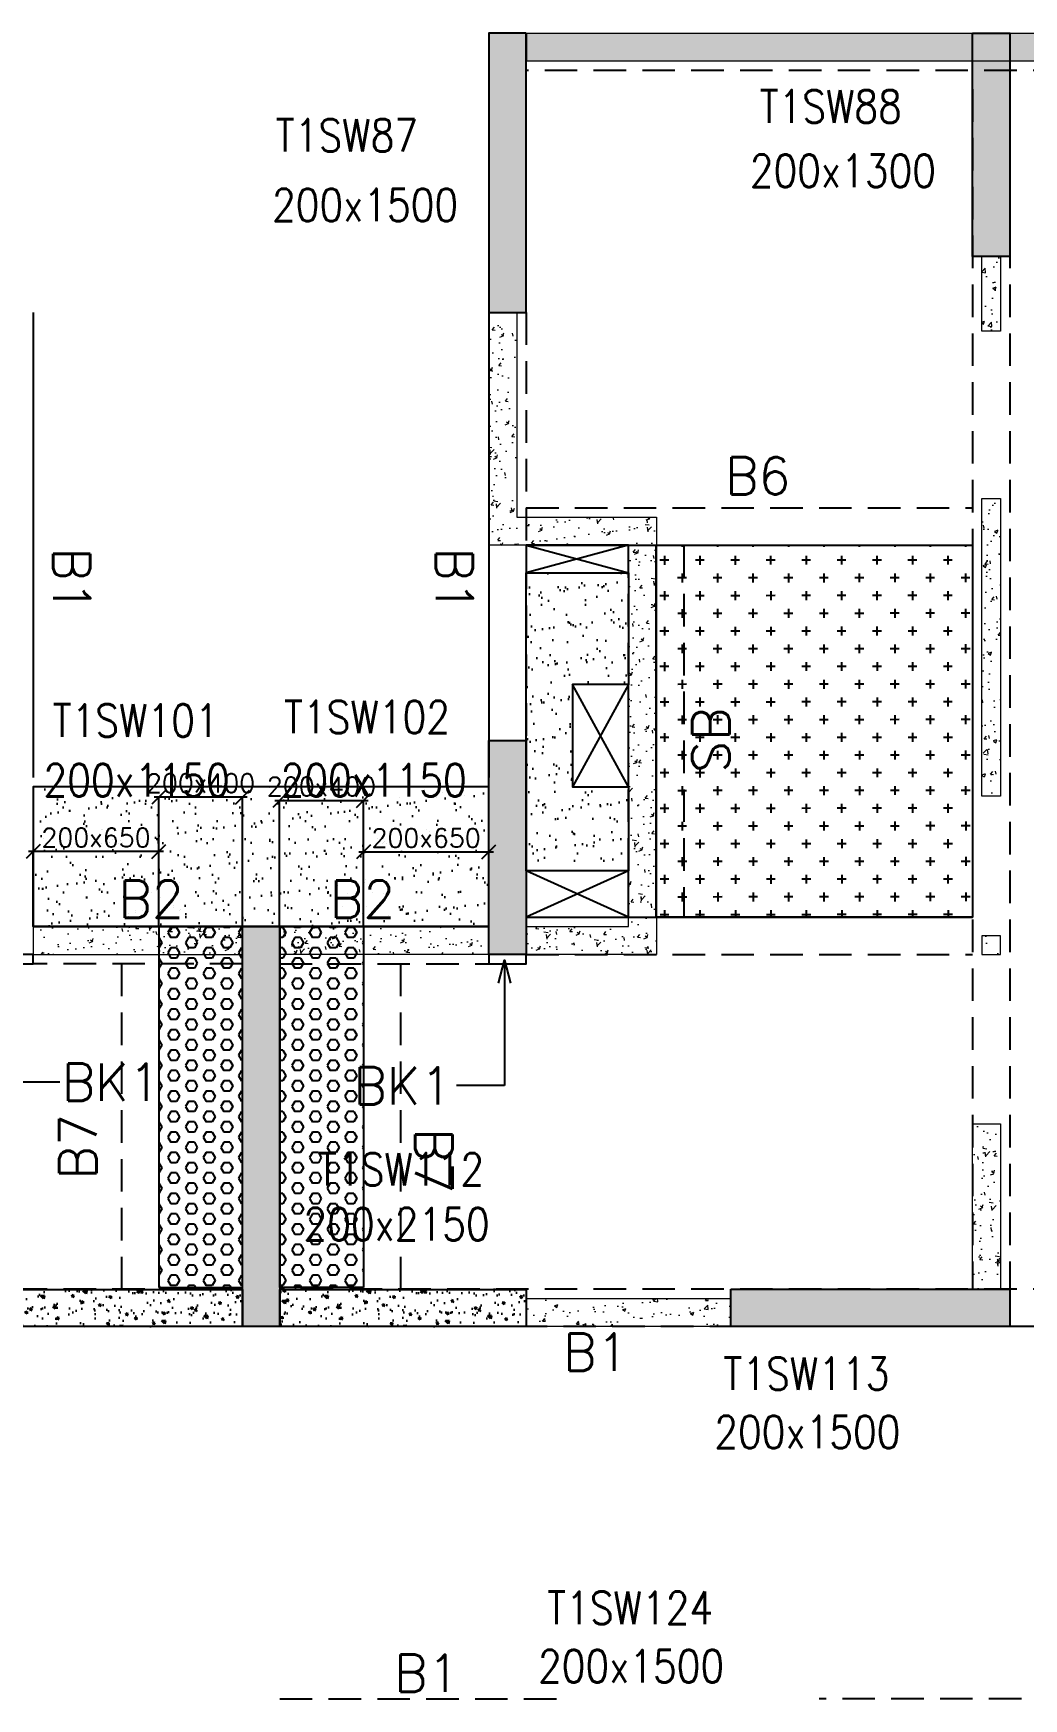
# Model space of a CAD drawing. Header units: millimetres. Extents: x 1078357 to 2594950, y -4969473 to -4636555.
# Drawn here: x 1418851 to 1424176, y -4665760 to -4656810 of the extents above; entities that cross this region are included whole.
import ezdxf

# ---------------------------------------------------------------- set-up
doc = ezdxf.new("R2010")
doc.units = ezdxf.units.MM
doc.header["$PDMODE"] = 35
for name, pattern in [('CONTINOUS', [0]), ('HIDDEN', [0.375, 0.25, -0.125]), ('New Retail block$0$CONTINOUS', [0])]:
    doc.linetypes.add(name, pattern=pattern)
doc.layers.get('0').update_dxf_attribs({"lineweight": 0})
doc.layers.get('Defpoints').update_dxf_attribs({"lineweight": 0})
for name, color, linetype, lineweight in [('A-_ANOTDIMA_D-', 6, 'Continuous', 13), ('COL. NO.', 30, 'Continuous', 25), ('COL. SIZE', 7, 'Continuous', 25), ('DIM', 9, 'Continuous', 25), ('HATCH', 8, 'Continuous', 30), ('RCC UPSTAND', 43, 'Continuous', 30), ('S-NON STR RCC WALL', 8, 'Continuous', 0)]:
    doc.layers.add(name, color=color, linetype=linetype, lineweight=lineweight)
for name, color, linetype in [('B-200x325', 201, 'HIDDEN'), ('B-200x375', 41, 'HIDDEN'), ('B-200x650', 241, 'HIDDEN'), ('B-300xSLAB THK.', 151, 'Continuous'), ('BK1-200x650', 241, 'HIDDEN'), ('DC BEAM NO.', 7, 'Continuous'), ('DROP SLAB', 8, 'Continuous'), ('NON STR. RCC WALL', 6, 'Continuous'), ('S-COLUMN_SHEAR WALL', 1, 'Continuous'), ('S-PROJECTION', 54, 'New Retail block$0$CONTINOUS'), ('SLAB FOLD', 8, 'Continuous')]:
    doc.layers.add(name, color=color, linetype=linetype)
doc.styles.add('Roman', font='romans')
doc.styles.add('ROMANS', font='romans.shx', dxfattribs={"width": 0.85})
doc.dimstyles.new('HARESH', dxfattribs={"dimtxt": 150, "dimasz": 75, "dimexe": 0, "dimexo": 0, "dimgap": 25, "dimtad": 1, "dimdec": 0, "dimdsep": 46, "dimtxsty": 'Roman', "dimblk": 'OBLIQUE', "dimcen": 225, "dimdle": 25, "dimclrd": 2, "dimclre": 2, "dimclrt": 7, "dimadec": 8, "dimazin": 1, "dimtfac": 1, "dimtdec": 0, "dimtmove": 0, "dimatfit": 0, "dimfxl": 1, "dimlwd": -1, "dimlwe": -1, "dimarcsym": 0})
pattern_1 = [(50, (-4983719.23, 23434810.46), (182.184669, -15.9390855), [19.05, -209.55]), (355, (-4983719.23, 23434810.46), (-35.2434214, 191.0568452), [15.24, -167.6405842]), (100.4514447, (-4983704.05, 23434809.13), (146.9412471, 175.1177519), [16.1900088, -178.0902446]), (46.1842, (-4983719.23, 23434861.26), (271.0790409, -42.042328), [28.575, -314.325]), (96.6355576, (-4983696.64, 23434857.75), (237.404134, 247.4261246), [24.2850231, -267.1356082]), (351.1841512, (-4983719.23, 23434861.26), (237.404134, 247.4261246), [22.859967, -251.459732]), (21, (-4983693.83, 23434848.56), (151.6143913, -102.2651982), [19.05, -209.55]), (326, (-4983693.83, 23434848.56), (61.8020283, 184.1879661), [15.24, -167.64]), (71.451445, (-4983681.2, 23434840.03), (213.4164193, 81.9227689), [16.1900088, -178.0899376]), (37.5, (-4983719.23, 23434810.456), (3.08860325, 84.55503887), [0, -165.608, 0, -170.18, 0, -168.275]), (7.5, (-4983719.23, 23434810.46), (66.8196625, 100.18057482), [0, -97.028, 0, -161.798, 0, -64.135]), (327.5, (-4983775.87, 23434810.456), (135.59059517, -5.728744), [0, -63.5, 0, -198.12, 0, -262.89]), (317.5, (-4983801.27, 23434810.46), (148.1291814, 25.42649103), [0, -82.55, 0, -131.572, 0, -186.69])]
pattern_2 = [(180, (1358376.37, -4474804.687), (-7e-15, -54.992613), [31.75, -63.5]), (300, (1358376.37, -4474804.687), (47.625, 27.496307), [31.75, -63.5]), (240, (1358344.62, -4474804.687), (47.625, -27.496307), [31.75, -63.5])]

# ---------------------------------------------------------------- blocks, each defined once
blk = doc.blocks.new('_Oblique')
at = {"color": 0, "linetype": 'ByBlock', "lineweight": -2}
blk.add_line((-0.5, -0.5), (0.5, 0.5), dxfattribs=at)
blk = doc.blocks.new('*D1320')
at = {"layer": 'Defpoints', "color": 0, "ltscale": 700, "transparency": 16777216}
for p in [(1419525.9, -4660914.1), (1419525.9, -4661609.2, 0), (1419976, -4661609.2, 0)]:
    blk.add_point(p, dxfattribs=at)
at = {"layer": 'DIM', "color": 2, "ltscale": 700, "transparency": 16777216}
for p, q in [((1420001, -4660914.1), (1419500.9, -4660914.1)), ((1419525.9, -4661609.2), (1419525.9, -4660914.1)), ((1419976, -4661609.2), (1419976, -4660914.1))]:
    blk.add_line(p, q, dxfattribs=at)
at = {"layer": 'DIM', "color": 2, "ltscale": 700, "transparency": 16777216, "xscale": 75, "yscale": 75, "zscale": 75, "rotation": 180}
blk.add_blockref('_Oblique', (1419525.9, -4660914.1), dxfattribs=at)
at = {"layer": 'DIM', "color": 2, "ltscale": 700, "transparency": 16777216, "xscale": 75, "yscale": 75, "zscale": 75}
blk.add_blockref('_Oblique', (1419976, -4660914.1), dxfattribs=at)
at = {"layer": 'DIM', "color": 7, "ltscale": 700, "transparency": 16777216, "insert": (1419750.9, -4660839.1), "char_height": 150, "attachment_point": 5, "style": 'Roman'}
blk.add_mtext('{\\H0.666667x;200x400}', dxfattribs=at)
blk = doc.blocks.new('*D1321')
at = {"layer": 'Defpoints', "color": 0, "ltscale": 700, "transparency": 16777216}
for p in [(1418851.2, -4661207.1), (1418851.2, -4661609.1, 0), (1419525.9, -4661609.2, 0)]:
    blk.add_point(p, dxfattribs=at)
at = {"layer": 'DIM', "color": 2, "ltscale": 700, "transparency": 16777216}
for p, q in [((1419550.9, -4661207.1), (1418826.2, -4661207.1)), ((1418851.2, -4661609.1), (1418851.2, -4661207.1)), ((1419525.9, -4661609.2), (1419525.9, -4661207.1))]:
    blk.add_line(p, q, dxfattribs=at)
at = {"layer": 'DIM', "color": 2, "ltscale": 700, "transparency": 16777216, "xscale": 75, "yscale": 75, "zscale": 75, "rotation": 180}
blk.add_blockref('_Oblique', (1418851.2, -4661207.1), dxfattribs=at)
at = {"layer": 'DIM', "color": 2, "ltscale": 700, "transparency": 16777216, "xscale": 75, "yscale": 75, "zscale": 75}
blk.add_blockref('_Oblique', (1419525.9, -4661207.1), dxfattribs=at)
at = {"layer": 'DIM', "color": 7, "ltscale": 700, "transparency": 16777216, "insert": (1419188.6, -4661132.1), "char_height": 150, "attachment_point": 5, "style": 'Roman'}
blk.add_mtext('{\\H0.666667x;200x650}', dxfattribs=at)
blk = doc.blocks.new('*D1322')
at = {"layer": 'Defpoints', "color": 0, "ltscale": 700, "transparency": 16777216}
for p in [(1420626.2, -4660932.4), (1420176, -4661609.2, 0), (1420626.2, -4661609.1, 0)]:
    blk.add_point(p, dxfattribs=at)
at = {"layer": 'DIM', "color": 2, "ltscale": 700, "transparency": 16777216}
for p, q in [((1420151, -4660932.4), (1420651.2, -4660932.4)), ((1420176, -4661609.2), (1420176, -4660932.4)), ((1420626.2, -4661609.1), (1420626.2, -4660932.4))]:
    blk.add_line(p, q, dxfattribs=at)
at = {"layer": 'DIM', "color": 2, "ltscale": 700, "transparency": 16777216, "xscale": 75, "yscale": 75, "zscale": 75, "rotation": 180}
blk.add_blockref('_Oblique', (1420176, -4660932.4), dxfattribs=at)
at = {"layer": 'DIM', "color": 2, "ltscale": 700, "transparency": 16777216, "xscale": 75, "yscale": 75, "zscale": 75}
blk.add_blockref('_Oblique', (1420626.2, -4660932.4), dxfattribs=at)
at = {"layer": 'DIM', "color": 7, "ltscale": 700, "transparency": 16777216, "insert": (1420401.1, -4660857.4), "char_height": 150, "attachment_point": 5, "style": 'Roman'}
blk.add_mtext('{\\H0.666667x;200x400}', dxfattribs=at)
blk = doc.blocks.new('*D1323')
at = {"layer": 'Defpoints', "color": 0, "ltscale": 700, "transparency": 16777216}
for p in [(1421301, -4661209.1), (1420626.2, -4661609.1, 0), (1421301, -4661609.2, 0)]:
    blk.add_point(p, dxfattribs=at)
at = {"layer": 'DIM', "color": 2, "ltscale": 700, "transparency": 16777216}
for p, q in [((1420601.2, -4661209.1), (1421326, -4661209.1)), ((1420626.2, -4661609.1), (1420626.2, -4661209.1)), ((1421301, -4661609.2), (1421301, -4661209.1))]:
    blk.add_line(p, q, dxfattribs=at)
at = {"layer": 'DIM', "color": 2, "ltscale": 700, "transparency": 16777216, "xscale": 75, "yscale": 75, "zscale": 75, "rotation": 180}
blk.add_blockref('_Oblique', (1420626.2, -4661209.1), dxfattribs=at)
at = {"layer": 'DIM', "color": 2, "ltscale": 700, "transparency": 16777216, "xscale": 75, "yscale": 75, "zscale": 75}
blk.add_blockref('_Oblique', (1421301, -4661209.1), dxfattribs=at)
at = {"layer": 'DIM', "color": 7, "ltscale": 700, "transparency": 16777216, "insert": (1420963.6, -4661134.1), "char_height": 150, "attachment_point": 5, "style": 'Roman'}
blk.add_mtext('{\\H0.666667x;200x650}', dxfattribs=at)
blk = doc.blocks.new('G$CD63B60BD')
at = {"layer": 'COL. NO.', "linetype": 'Continuous', "style": 'ROMANS', "width": 0.85}
for s, p in [('T1SW88', (67080.2, 15419.6, -320.4)), ('T1SW87', (64479, 15264.1, -320.4)), ('T1SW101', (63279.5, 12119.6, -320.4)), ('T1SW102', (64523.1, 12138.2, -320.4)), ('T1SW112', (64706.5, 9707.5, -320.4)), ('T1SW113', (66886, 8609.2, -320.4)), ('T1SW124', (65938.2, 7350.6, -320.4))]:
    blk.add_text(s, height=175, dxfattribs=at).set_placement(p)
at = {"layer": 'COL. SIZE', "linetype": 'Continuous', "style": 'ROMANS', "width": 0.85}
for s, p in [('200x1300', (67027.6, 15073.8, -320.4)), ('200x1500', (64458.9, 14890, -320.4)), ('200x1150', (63230.3, 11798.7, -320.4)), ('200x1150', (64505.2, 11798.6, -320.4)), ('200x2150', (64628, 9412.9, -320.4)), ('200x1500', (66836.9, 8295.7, -320.4)), ('200x1500', (65889, 7037.1, -320.4))]:
    blk.add_text(s, height=175, dxfattribs=at).set_placement(p)

msp = doc.modelspace()

# ---------------------------------------------------------------- hatches: boundary and pattern name
at = {"layer": 'DROP SLAB'}
h = msp.add_hatch(dxfattribs=at)
h.set_pattern_fill('CROSS', color=8, scale=15, angle=179.96921)
h.set_pattern_definition([(180.03079016, (-1908740.52, 9380896.72), (-95.1987999, -95.3011726), [47.625, -142.875]), (270.03079016, (-1908764.35, 9380920.52), (95.3011726, -95.1987999), [47.625, -142.875])])
h.paths.add_polyline_path([(1422201.2, -4659560), (1423901.2, -4659560), (1423901.2, -4661559.8), (1422201.2, -4661559.8)])
at = {"layer": 'HATCH'}
h = msp.add_hatch(dxfattribs=at)
h.set_pattern_fill('AR-SAND', color=8, scale=3, angle=179.97015)
h.set_pattern_definition([(37.47015413, (-3613381.62, 18698798.86), (-4.72361136, 146.8264517), [0, -115.824, 0, -129.54, 0, -123.825]), (7.4701541, (-3613381.62, 18698798.86), (134.9689868, 214.9772528), [0, -62.484, 0, -104.394, 0, -40.005]), (327.4701541, (-3613475.34, 18698798.9), (237.2979035, 0.3075449), [0, -38.1, 0, -137.16, 0, -179.07]), (317.4701541, (-3613475.34, 18698798.9), (229.1017424, 66.759465), [0, -19.05, 0, -89.916, 0, -102.87])])
h.paths.add_polyline_path([(1421501.3, -4659709.8), (1422051.3, -4659709.8), (1422051.3, -4660309.8), (1421751.4, -4660309.8), (1421751.4, -4660859.8), (1422051.3, -4660859.7), (1422051.3, -4661309.8), (1421501.4, -4661309.8)])
h = msp.add_hatch(dxfattribs=at)
h.set_pattern_fill('AR-SAND', color=8, scale=3, angle=179.97015)
h.set_pattern_definition([(37.4701541, (-2629056.73, 14014779.75), (-4.72361136, 146.8264517), [0, -115.824, 0, -129.54, 0, -123.825]), (7.4701541, (-2629056.73, 14014779.75), (134.9689868, 214.9772528), [0, -62.484, 0, -104.394, 0, -40.005]), (327.4701541, (-2629150.46, 14014779.8), (237.2979035, 0.3075449), [0, -38.1, 0, -137.16, 0, -179.07]), (317.4701541, (-2629150.46, 14014779.8), (229.1017424, 66.759465), [0, -19.05, 0, -89.916, 0, -102.87])])
h.paths.add_polyline_path([(1421301.5, -4660859.6), (1418851.5, -4660859.6), (1418851.5, -4661609.7), (1421301.5, -4661609.7)])
h = msp.add_hatch(dxfattribs=at)
h.set_pattern_fill('AR-SAND', color=8, scale=3, angle=179.97015)
h.set_pattern_definition([(37.4701541, (-2629056.78, 14014779.75), (-4.72361136, 146.8264517), [0, -115.824, 0, -129.54, 0, -123.825]), (7.4701541, (-2629056.78, 14014779.75), (134.9689868, 214.9772528), [0, -62.484, 0, -104.394, 0, -40.005]), (327.4701541, (-2629150.5, 14014779.8), (237.2979035, 0.3075449), [0, -38.1, 0, -137.16, 0, -179.07]), (317.4701541, (-2629150.5, 14014779.8), (229.1017424, 66.759465), [0, -19.05, 0, -89.916, 0, -102.87])])
h.paths.add_polyline_path([(1421301.5, -4661009.7), (1418851.5, -4661009.7), (1418851.5, -4661609.7), (1421301.5, -4661609.7)])
at = {"layer": 'RCC UPSTAND'}
h = msp.add_hatch(dxfattribs=at)
h.set_pattern_fill('AR-CONC', color=8, scale=20, angle=90)
h.set_pattern_definition([(140, (-1789723.74, -7200979.27), (12.550427, 143.4520365), [15, -165]), (85, (-1789723.74, -7200979.27), (-150.438427, -27.7502667), [12, -132]), (190.4514445, (-1789722.7, -7200967.32), (-137.887998, 115.7017693), [12.7480384, -140.2284224]), (136.1842, (-1789763.74, -7200979.27), (33.103856, 213.448266), [22.5, -247.5]), (186.6356355, (-1789760.98, -7200961.49), (-194.82372, 186.932389), [19.122068, -210.342752]), (81.184164, (-1789763.74, -7200979.27), (-194.82372, 186.932389), [18, -198]), (111, (-1789753.74, -7200959.27), (80.523778, 119.3814104), [15, -165]), (56, (-1789753.74, -7200959.27), (-145.030009, 48.6630664), [12, -132]), (161.4514447, (-1789747.03, -7200949.33), (-64.5062306, 168.0444753), [12.748038, -140.2284224]), (127.5, (-1789723.74, -7200979.274), (-66.57877077, 2.43197106), [0, -130.4, 0, -134, 0, -132.5]), (97.5, (-1789723.74, -7200979.274), (-78.8823424, 52.6139075), [0, -76.4, 0, -127.4, 0, -50.5]), (57.5, (-1789723.74, -7201023.874), (4.51097435, 106.7644872), [0, -50, 0, -156, 0, -207]), (47.5, (-1789723.74, -7201043.87), (-20.0209965, 116.6372339), [0, -65, 0, -103.6, 0, -147])])
h.paths.add_polyline_path([(1419976.3, -4663559.8), (1419976.3, -4663759.8), (1418651.3, -4663759.8), (1418651.3, -4663559.8)])
h = msp.add_hatch(dxfattribs=at)
h.set_pattern_fill('AR-CONC', color=8, scale=20, angle=90)
h.set_pattern_definition([(140, (-1788198.74, -7200979.27), (12.550427, 143.4520365), [15, -165]), (85, (-1788198.74, -7200979.27), (-150.438427, -27.7502667), [12, -132]), (190.4514445, (-1788197.7, -7200967.32), (-137.887998, 115.7017693), [12.7480384, -140.2284224]), (136.1842, (-1788238.74, -7200979.27), (33.103856, 213.448266), [22.5, -247.5]), (186.6356355, (-1788235.98, -7200961.49), (-194.82372, 186.932389), [19.122068, -210.342752]), (81.184164, (-1788238.74, -7200979.27), (-194.82372, 186.932389), [18, -198]), (111, (-1788228.74, -7200959.27), (80.523778, 119.3814104), [15, -165]), (56, (-1788228.74, -7200959.27), (-145.030009, 48.6630664), [12, -132]), (161.4514447, (-1788222.03, -7200949.33), (-64.5062306, 168.0444753), [12.748038, -140.2284224]), (127.5, (-1788198.743, -7200979.274), (-66.57877077, 2.43197106), [0, -130.4, 0, -134, 0, -132.5]), (97.5, (-1788198.74, -7200979.274), (-78.8823424, 52.6139075), [0, -76.4, 0, -127.4, 0, -50.5]), (57.5, (-1788198.743, -7201023.874), (4.51097435, 106.7644872), [0, -50, 0, -156, 0, -207]), (47.5, (-1788198.74, -7201043.87), (-20.0209965, 116.6372339), [0, -65, 0, -103.6, 0, -147])])
h.paths.add_polyline_path([(1421501.3, -4663559.8), (1421501.3, -4663759.8), (1420176.3, -4663759.8), (1420176.3, -4663559.8)])
at = {"layer": 'S-COLUMN_SHEAR WALL', "lineweight": 25, "extrusion": (1.00316e-06, 1.91639e-11, 1)}
h = msp.add_hatch(color=1, dxfattribs=at)
h.dxf.hatch_style = 1
h.paths.add_polyline_path([(1421501.3, -4656809.8), (1421301.3, -4656809.8), (1421301.3, -4658309.7), (1421501.3, -4658309.7)])
at = {"layer": 'S-COLUMN_SHEAR WALL', "lineweight": 25}
h = msp.add_hatch(color=1, dxfattribs=at)
h.dxf.hatch_style = 1
h.paths.add_polyline_path([(1423901.3, -4658009.8), (1424101.3, -4658009.8), (1424101.3, -4656809.8), (1423901.3, -4656809.8)])
at = {"layer": 'S-COLUMN_SHEAR WALL', "lineweight": 25, "extrusion": (1.00316e-06, 1.91639e-11, 1)}
h = msp.add_hatch(color=1, dxfattribs=at)
h.dxf.hatch_style = 1
h.paths.add_polyline_path([(1421501.3, -4661759.8), (1421301.3, -4661759.8), (1421301.3, -4660609.7), (1421501.3, -4660609.7)])
at = {"layer": 'S-COLUMN_SHEAR WALL', "lineweight": 25}
h = msp.add_hatch(color=1, dxfattribs=at)
h.dxf.hatch_style = 1
h.paths.add_polyline_path([(1419976.3, -4661609.8), (1420176.3, -4661609.8), (1420176.3, -4663759.8), (1419976.3, -4663759.8)])
h = msp.add_hatch(color=1, dxfattribs=at)
h.dxf.hatch_style = 1
h.paths.add_polyline_path([(1422601.3, -4663559.7), (1424101.3, -4663559.7), (1424101.3, -4663759.7), (1422601.3, -4663759.7)])
at = {"layer": 'S-NON STR RCC WALL'}
h = msp.add_hatch(dxfattribs=at)
h.set_pattern_fill('AR-CONC', color=256, angle=180)
h.set_pattern_definition([(50, (-3886494.52, 18750791.27), (182.184669, -15.9390855), [19.05, -209.55]), (355, (-3886494.52, 18750791.27), (-35.2434214, 191.0568452), [15.24, -167.6405842]), (100.4514447, (-3886479.33, 18750789.94), (146.9412471, 175.1177519), [16.1900088, -178.0902446]), (46.1842, (-3886494.52, 18750842.07), (271.0790409, -42.042328), [28.575, -314.325]), (96.6355576, (-3886471.93, 18750838.57), (237.404134, 247.4261246), [24.285023, -267.135608]), (351.1841512, (-3886494.52, 18750842.07), (237.404134, 247.4261246), [22.859967, -251.459732]), (21, (-3886469.12, 18750829.37), (151.6143913, -102.2651982), [19.05, -209.55]), (326, (-3886469.12, 18750829.37), (61.8020283, 184.1879661), [15.24, -167.64]), (71.451445, (-3886456.48, 18750820.85), (213.4164193, 81.9227689), [16.1900088, -178.0899376]), (37.5, (-3886494.515, 18750791.27), (3.08860325, 84.55503887), [0, -165.608, 0, -170.18, 0, -168.275]), (7.5, (-3886494.515, 18750791.27), (66.8196625, 100.18057482), [0, -97.028, 0, -161.798, 0, -64.135]), (327.5, (-3886551.16, 18750791.27), (135.59059517, -5.728744), [0, -63.5, 0, -198.12, 0, -262.89]), (317.5, (-3886576.56, 18750791.27), (148.1291814, 25.42649103), [0, -82.55, 0, -131.572, 0, -186.69])])
h.paths.add_polyline_path([(1431376.5, -4656809.7), (1431701.5, -4656809.7), (1431701.5, -4656959.7), (1431376.5, -4656959.7)])
h.paths.add_polyline_path([(1429576.5, -4656809.7), (1431376.5, -4656809.7), (1431376.5, -4656959.7), (1429576.5, -4656959.7)])
h.paths.add_polyline_path([(1423626.5, -4656809.8), (1424376.5, -4656809.8), (1424376.5, -4656959.7), (1423626.5, -4656959.7)])
h.paths.add_polyline_path([(1424376.5, -4656809.7), (1426176.5, -4656809.7), (1426176.5, -4656959.7), (1424376.5, -4656959.7)])
h.paths.add_polyline_path([(1428826.5, -4656809.7), (1429576.5, -4656809.7), (1429576.5, -4656959.7), (1428826.5, -4656959.7)])
h.paths.add_polyline_path([(1427026.5, -4656809.7), (1428826.5, -4656809.7), (1428826.5, -4656959.7), (1427026.5, -4656959.7)])
h.paths.add_polyline_path([(1421504.4, -4656809.7), (1421826.5, -4656809.7), (1421826.5, -4656959.7), (1421504.4, -4656959.7)])
h.paths.add_polyline_path([(1426176.5, -4656809.7), (1426501.5, -4656809.7), (1426501.5, -4656959.7), (1426176.5, -4656959.7)])
h.paths.add_polyline_path([(1426701.5, -4656809.7), (1427026.5, -4656809.7), (1427026.5, -4656959.7), (1426701.5, -4656959.7)])
h.paths.add_polyline_path([(1421826.5, -4656809.7), (1423626.5, -4656809.7), (1423626.5, -4656959.7), (1421826.5, -4656959.7)])
h = msp.add_hatch(dxfattribs=at)
h.set_pattern_fill('AR-CONC', color=256, angle=180)
h.set_pattern_definition([(50, (1424014.49, -4569469.7), (182.18467, -15.93909), [19.05, -209.55]), (355, (1424014.49, -4569469.7), (-35.24342, 191.05685), [15.24, -167.6406]), (100.45144, (1424029.67, -4569471.03), (146.94125, 175.11775), [16.19, -178.09024]), (46.1842, (1424014.49, -4569418.9), (271.07904, -42.0423), [28.575, -314.325]), (96.63556, (1424037.08, -4569422.4), (237.4041, 247.4261), [24.285, -267.1356]), (351.18415, (1424014.5, -4569418.9), (237.4041, 247.4261), [22.86, -251.4597]), (21, (1424039.89, -4569431.6), (151.6144, -102.2652), [19.05, -209.55]), (326, (1424039.89, -4569431.6), (61.80203, 184.18797), [15.24, -167.64]), (71.45144, (1424052.52, -4569440.13), (213.41642, 81.92277), [16.19, -178.08994]), (37.5, (1424014.49, -4569469.704), (3.088603, 84.55504), [0, -165.608, 0, -170.18, 0, -168.275]), (7.5, (1424014.49, -4569469.7), (66.81966, 100.180575), [0, -97.028, 0, -161.798, 0, -64.135]), (327.5, (1423957.846, -4569469.704), (135.590595, -5.728744), [0, -63.5, 0, -198.12, 0, -262.89]), (317.5, (1423932.45, -4569469.7), (148.12918, 25.42649), [0, -82.55, 0, -131.572, 0, -186.69])])
h.paths.add_polyline_path([(1423951.5, -4658009.7), (1424051.5, -4658009.7), (1424051.5, -4658409.7), (1423951.5, -4658409.7)])
h = msp.add_hatch(dxfattribs=at)
h.set_pattern_fill('AR-CONC', color=256, angle=180)
h.set_pattern_definition(pattern_1)
h.paths.add_polyline_path([(1422201.5, -4659409.7), (1422201.5, -4661759.7), (1421501.5, -4661759.7), (1421501.5, -4661609.7), (1422051.5, -4661609.7), (1422051.5, -4659559.7), (1421301.5, -4659559.7), (1421301.5, -4658309.7), (1421451.5, -4658309.7), (1421451.5, -4659409.7)])
h = msp.add_hatch(dxfattribs=at)
h.set_pattern_fill('AR-CONC', color=256, angle=180)
h.set_pattern_definition([(50, (2521239.2, -9253488.89), (182.184669, -15.9390855), [19.05, -209.55]), (355, (2521239.2, -9253488.9), (-35.2434214, 191.056845), [15.24, -167.640584]), (100.4514447, (2521254.39, -9253490.22), (146.941247, 175.117752), [16.190009, -178.0902446]), (46.1842, (2521239.2, -9253438.1), (271.079041, -42.042328), [28.575, -314.325]), (96.6355576, (2521261.8, -9253441.6), (237.404134, 247.426125), [24.285023, -267.135608]), (351.184151, (2521239.2, -9253438.1), (237.404134, 247.426125), [22.859967, -251.459732]), (21, (2521264.6, -9253450.79), (151.6143913, -102.265198), [19.05, -209.55]), (326, (2521264.6, -9253450.8), (61.802028, 184.187966), [15.24, -167.64]), (71.451445, (2521277.24, -9253459.31), (213.416419, 81.922769), [16.190009, -178.0899376]), (37.5, (2521239.203, -9253488.89), (3.08860325, 84.5550389), [0, -165.608, 0, -170.18, 0, -168.275]), (7.5, (2521239.2, -9253488.89), (66.8196625, 100.1805748), [0, -97.028, 0, -161.798, 0, -64.135]), (327.5, (2521182.56, -9253488.89), (135.5905952, -5.728744), [0, -63.5, 0, -198.12, 0, -262.89]), (317.5, (2521157.16, -9253488.89), (148.1291814, 25.426491), [0, -82.55, 0, -131.572, 0, -186.69])])
h.paths.add_polyline_path([(1423951.5, -4659309.7), (1424051.5, -4659309.7), (1424051.5, -4660909.7), (1423951.5, -4660909.7)])
h = msp.add_hatch(dxfattribs=at)
h.set_pattern_fill('AR-CONC', color=256)
h.set_pattern_definition(pattern_1)
h.paths.add_polyline_path([(1419976.5, -4661609.7), (1418851.5, -4661609.7), (1418851.5, -4661759.7), (1419976.5, -4661759.7)])
h = msp.add_hatch(dxfattribs=at)
h.set_pattern_fill('AR-CONC', color=256, angle=180)
h.set_pattern_definition(pattern_1)
h.paths.add_polyline_path([(1420176.5, -4661609.7), (1421301.5, -4661609.7), (1421301.5, -4661759.7), (1420176.5, -4661759.7)])
h = msp.add_hatch(dxfattribs=at)
h.set_pattern_fill('AR-CONC', color=256, angle=180)
h.set_pattern_definition([(50, (2521225.99, -9254853.56), (182.184669, -15.9390855), [19.05, -209.55]), (355, (2521225.99, -9254853.56), (-35.2434214, 191.056845), [15.24, -167.640584]), (100.4514447, (2521241.17, -9254854.88), (146.941247, 175.117752), [16.190009, -178.0902446]), (46.1842, (2521226, -9254802.76), (271.079041, -42.042328), [28.575, -314.325]), (96.6355576, (2521248.58, -9254806.26), (237.404134, 247.426125), [24.285023, -267.135608]), (351.184151, (2521226, -9254802.76), (237.404134, 247.426125), [22.859967, -251.459732]), (21, (2521251.39, -9254815.46), (151.6143913, -102.265198), [19.05, -209.55]), (326, (2521251.39, -9254815.46), (61.802028, 184.187966), [15.24, -167.64]), (71.451445, (2521264.02, -9254823.98), (213.416419, 81.922769), [16.190009, -178.0899376]), (37.5, (2521225.99, -9254853.555), (3.08860325, 84.5550389), [0, -165.608, 0, -170.18, 0, -168.275]), (7.5, (2521225.99, -9254853.555), (66.8196625, 100.1805748), [0, -97.028, 0, -161.798, 0, -64.135]), (327.5, (2521169.35, -9254853.555), (135.5905952, -5.728744), [0, -63.5, 0, -198.12, 0, -262.89]), (317.5, (2521143.95, -9254853.56), (148.1291814, 25.426491), [0, -82.55, 0, -131.572, 0, -186.69])])
h.paths.add_polyline_path([(1423951.5, -4661759.7), (1424051.5, -4661759.7), (1424051.5, -4661659.7), (1423951.5, -4661659.7)])
h = msp.add_hatch(dxfattribs=at)
h.set_pattern_fill('AR-CONC', color=256, angle=180)
h.set_pattern_definition([(50, (-6027633.7, 28118829.64), (182.184669, -15.93908554), [19.05, -209.55]), (355, (-6027633.7, 28118829.64), (-35.2434214, 191.0568452), [15.24, -167.6405842]), (100.4514447, (-6027618.52, 28118828.3), (146.9412471, 175.1177519), [16.1900088, -178.0902446]), (46.1842, (-6027633.7, 28118880.44), (271.0790409, -42.042328), [28.575, -314.325]), (96.6355576, (-6027611.1, 28118876.93), (237.404134, 247.4261246), [24.2850231, -267.1356082]), (351.1841512, (-6027633.7, 28118880.44), (237.404134, 247.4261246), [22.859967, -251.459732]), (21, (-6027608.3, 28118867.74), (151.6143913, -102.2651982), [19.05, -209.55]), (326, (-6027608.3, 28118867.74), (61.8020283, 184.1879661), [15.24, -167.64]), (71.451445, (-6027595.67, 28118859.21), (213.4164193, 81.9227689), [16.1900088, -178.0899376]), (37.5, (-6027633.7, 28118829.636), (3.08860325, 84.55503887), [0, -165.608, 0, -170.18, 0, -168.275]), (7.5, (-6027633.7, 28118829.64), (66.8196625, 100.18057482), [0, -97.028, 0, -161.798, 0, -64.135]), (327.5, (-6027690.344, 28118829.636), (135.59059517, -5.72874399), [0, -63.5, 0, -198.12, 0, -262.89]), (317.5, (-6027715.74, 28118829.64), (148.1291814, 25.42649103), [0, -82.55, 0, -131.572, 0, -186.69])])
h.paths.add_polyline_path([(1423901.5, -4662669.7), (1424051.5, -4662669.7), (1424051.5, -4663559.6), (1423901.5, -4663559.6)])
at = {"layer": 'S-NON STR RCC WALL', "ltscale": 700}
h = msp.add_hatch(dxfattribs=at)
h.set_pattern_fill('AR-CONC', color=256)
h.set_pattern_definition([(50, (1377584.87, -4577736.18), (182.18467, -15.93909), [19.05, -209.55]), (355, (1377584.87, -4577736.18), (-35.24342, 191.05685), [15.24, -167.6406]), (100.45144, (1377600.05, -4577737.51), (146.94125, 175.11775), [16.19, -178.09024]), (46.1842, (1377584.87, -4577685.38), (271.07904, -42.04233), [28.575, -314.325]), (96.63556, (1377607.46, -4577688.89), (237.4041, 247.4261), [24.285, -267.1356]), (351.18415, (1377584.87, -4577685.38), (237.4041, 247.4261), [22.86, -251.4597]), (21, (1377610.27, -4577698.08), (151.6144, -102.2652), [19.05, -209.55]), (326, (1377610.27, -4577698.08), (61.80203, 184.18797), [15.24, -167.64]), (71.45144, (1377622.9, -4577706.6), (213.41642, 81.92277), [16.19, -178.08994]), (37.5, (1377584.87, -4577736.18), (3.088603, 84.55504), [0, -165.608, 0, -170.18, 0, -168.275]), (7.5, (1377584.87, -4577736.18), (66.81966, 100.180575), [0, -97.028, 0, -161.798, 0, -64.135]), (327.5, (1377528.225, -4577736.18), (135.590595, -5.728744), [0, -63.5, 0, -198.12, 0, -262.89]), (317.5, (1377502.83, -4577736.18), (148.12918, 25.42649), [0, -82.55, 0, -131.572, 0, -186.69])])
h.paths.add_polyline_path([(1422601.3, -4663759.6), (1421501.3, -4663759.6), (1421501.3, -4663609.7), (1422601.3, -4663609.7)])
at = {"layer": 'SLAB FOLD', "ltscale": 1000}
h = msp.add_hatch(dxfattribs=at)
h.set_pattern_fill('HEX', color=8, scale=10, angle=180)
h.set_pattern_definition(pattern_2)
h.paths.add_polyline_path([(1419976.4, -4663549.1), (1419526.4, -4663549.1), (1419526.4, -4661609.7), (1419976.4, -4661609.7)])
h = msp.add_hatch(dxfattribs=at)
h.set_pattern_fill('HEX', color=8, scale=10, angle=180)
h.set_pattern_definition(pattern_2)
h.paths.add_polyline_path([(1420176.7, -4663549.1), (1420626.7, -4663549.1), (1420626.7, -4661609.7), (1420176.7, -4661609.7)])

# ---------------------------------------------------------------- linework, layer by layer
at = {"layer": 'B-200x325', "ltscale": 700}
for p, q in [((1421501.2, -4659360, 0), (1423901.2, -4659360, 0)), ((1421501.3, -4661759.8, 0), (1423901.1, -4661759.8, 0))]:
    msp.add_line(p, q, dxfattribs=at)
at = {"layer": 'B-200x325', "linetype": 'Continuous', "ltscale": 700}
for p, q in [((1421501.2, -4659560, 0), (1423901.2, -4659560, 0)), ((1421501.3, -4661559.8, 0), (1423901.1, -4661559.8, 0))]:
    msp.add_line(p, q, dxfattribs=at)
at = {"layer": 'B-200x375', "ltscale": 700}
for p, q in [((1419326.1, -4661809.8, 0), (1419326.1, -4663559.8, 0)), ((1420826.3, -4661809.8, 0), (1420826.3, -4663559.8, 0))]:
    msp.add_line(p, q, dxfattribs=at)
at = {"layer": 'B-200x375', "linetype": 'Continuous', "ltscale": 700}
for p, q in [((1419526.1, -4661809.8, 0), (1419526.1, -4663549.1, 0)), ((1420626.3, -4661809.8, 0), (1420626.3, -4663549.1, 0))]:
    msp.add_line(p, q, dxfattribs=at)
at = {"layer": 'B-200x650', "linetype": 'HIDDEN', "ltscale": 700}
for p, q in [((1426501.5, -4657009.7, 0), (1421501.5, -4657009.7, 0)), ((1423901.5, -4657109.7, 0), (1423901.5, -4663559.6, 0)), ((1424101.5, -4657109.7, 0), (1424101.5, -4663559.6, 0)), ((1421501.5, -4658309.7, 0), (1421501.5, -4660809.7, 0)), ((1419976.5, -4661809.7, 0), (1418851.5, -4661809.7, 0)), ((1420176.5, -4661809.7, 0), (1421301.5, -4661809.7, 0)), ((1419976.3, -4663559.6, 0), (1413651.5, -4663559.6, 0)), ((1426501.5, -4663559.6, 0), (1420176.3, -4663559.6, 0)), ((1419976.3, -4663759.6, 0), (1407776.3, -4663759.6, 0)), ((1432376.3, -4663759.6, 0), (1420176.3, -4663759.6, 0)), ((1420176.5, -4665759.7, 0), (1421676.5, -4665759.7, 0)), ((1427576.5, -4665759.7, 0), (1423076.5, -4665759.7, 0))]:
    msp.add_line(p, q, dxfattribs=at)
at = {"layer": 'B-200x650', "linetype": 'CONTINOUS', "ltscale": 700}
for p, q in [((1418851.5, -4658309.7, 0), (1418851.5, -4660809.7, 0)), ((1421301.5, -4658309.7, 0), (1421301.5, -4660809.7, 0)), ((1421301.5, -4661609.7, 0), (1418851.5, -4661609.7, 0))]:
    msp.add_line(p, q, dxfattribs=at)
at = {"layer": 'B-300xSLAB THK.', "linetype": 'HIDDEN', "ltscale": 700}
for p, q in [((1422049.9, -4659560.2, 0), (1422049.9, -4661560, 0)), ((1422349.9, -4659560.2, 0), (1422349.9, -4661560, 0))]:
    msp.add_line(p, q, dxfattribs=at)
at = {"layer": 'BK1-200x650', "linetype": 'Continuous', "ltscale": 700, "elevation": 0}
for points in [[(1418851.6, -4661759.8), (1418651.5, -4661759.8), (1418651.5, -4661810), (1418851.6, -4661810)], [(1421501.5, -4661759.8), (1421301.5, -4661759.8), (1421301.5, -4661810), (1421501.5, -4661810)]]:
    msp.add_lwpolyline(points, close=True, dxfattribs=at)
at = {"layer": 'DROP SLAB', "color": 3, "linetype": 'CONTINOUS', "ltscale": 500}
for p, q in [((1421501.4, -4659559.8, 0), (1422051.4, -4659709.8, 0)), ((1422050.5, -4659560, 0), (1421501.4, -4659709.8, 0)), ((1422051.4, -4660309.8, 0), (1421751.4, -4660859.8, 0)), ((1422051.4, -4660859.8, 0), (1421751.4, -4660309.8, 0)), ((1422051.4, -4661559.8, 0), (1421501.4, -4661309.8, 0)), ((1422051.4, -4661309.8, 0), (1421501.5, -4661559.8, 0))]:
    msp.add_line(p, q, dxfattribs=at)
at = {"layer": 'DROP SLAB', "color": 3, "linetype": 'CONTINOUS', "ltscale": 500, "elevation": 0}
for points in [[(1422051.4, -4659560), (1421501.4, -4659560), (1421501.4, -4659709.8), (1422051.4, -4659709.8)], [(1422201.2, -4659560), (1423901.2, -4659560), (1423901.2, -4661559.8), (1422201.2, -4661559.8)], [(1422051.4, -4660309.8), (1421751.4, -4660309.8), (1421751.4, -4660859.8), (1422051.4, -4660859.8)], [(1422051.4, -4661309.8), (1421501.5, -4661309.8), (1421501.5, -4661559.8), (1422051.4, -4661559.8)]]:
    msp.add_lwpolyline(points, close=True, dxfattribs=at)
at = {"layer": 'NON STR. RCC WALL', "elevation": 0}
for points in [[(1419976.3, -4663559.8), (1419976.3, -4663759.8), (1418651.3, -4663759.8), (1418651.3, -4663559.8)], [(1421501.3, -4663559.8), (1421501.3, -4663759.8), (1420176.3, -4663759.8), (1420176.3, -4663559.8)]]:
    msp.add_lwpolyline(points, close=True, dxfattribs=at)
at = {"layer": 'S-COLUMN_SHEAR WALL', "color": 1, "lineweight": 25, "extrusion": (1.00316e-06, 1.91639e-11, 1), "elevation": 1.4}
for points in [[(1421501.3, -4656809.8), (1421301.3, -4656809.8), (1421301.3, -4658309.7), (1421501.3, -4658309.7)], [(1421501.3, -4661759.8), (1421301.3, -4661759.8), (1421301.3, -4660609.7), (1421501.3, -4660609.7)]]:
    msp.add_lwpolyline(points, close=True, dxfattribs=at)
at = {"layer": 'S-COLUMN_SHEAR WALL', "color": 1, "lineweight": 25, "elevation": 0}
for points in [[(1423901.3, -4656809.8), (1424101.3, -4656809.8), (1424101.3, -4658009.8), (1423901.3, -4658009.8)], [(1419976.3, -4661609.8), (1420176.3, -4661609.8), (1420176.3, -4663759.8), (1419976.3, -4663759.8)], [(1422601.3, -4663559.7), (1424101.3, -4663559.7), (1424101.3, -4663759.7), (1422601.3, -4663759.7)]]:
    msp.add_lwpolyline(points, close=True, dxfattribs=at)
at = {"layer": 'S-NON STR RCC WALL', "elevation": 0}
for points in [[(1421504.4, -4656809.7), (1426501.5, -4656809.7), (1426501.5, -4656959.7), (1421504.4, -4656959.7)], [(1423951.5, -4658009.7), (1424051.5, -4658009.7), (1424051.5, -4658409.7), (1423951.5, -4658409.7)], [(1422201.5, -4659409.7), (1422201.5, -4661759.7), (1421501.5, -4661759.7), (1421501.5, -4661609.7), (1422051.5, -4661609.7), (1422051.5, -4659559.7), (1421301.5, -4659559.7), (1421301.5, -4658309.7), (1421451.5, -4658309.7), (1421451.5, -4659409.7)], [(1419976.5, -4661609.7), (1418851.5, -4661609.7), (1418851.5, -4661759.7), (1419976.5, -4661759.7)], [(1420176.5, -4661609.7), (1421301.5, -4661609.7), (1421301.5, -4661759.7), (1420176.5, -4661759.7)]]:
    msp.add_lwpolyline(points, close=True, dxfattribs=at)
at = {"layer": 'S-NON STR RCC WALL', "ltscale": 700, "elevation": 0}
for points in [[(1423951.5, -4659309.7), (1424051.5, -4659309.7), (1424051.5, -4660909.7), (1423951.5, -4660909.7)], [(1423951.5, -4661759.7), (1424051.5, -4661759.7), (1424051.5, -4661659.7), (1423951.5, -4661659.7)], [(1423901.5, -4662669.7), (1424051.5, -4662669.7), (1424051.5, -4663559.6), (1423901.5, -4663559.6)], [(1422601.3, -4663759.6), (1421501.3, -4663759.6), (1421501.3, -4663609.7), (1422601.3, -4663609.7)]]:
    msp.add_lwpolyline(points, close=True, dxfattribs=at)
at = {"layer": 'S-PROJECTION', "elevation": 0}
msp.add_lwpolyline([(1421301.5, -4660859.6), (1418851.5, -4660859.6), (1418851.5, -4661609.7), (1421301.5, -4661609.7)], close=True, dxfattribs=at)
at = {"layer": 'SLAB FOLD', "color": 8, "ltscale": 1000, "elevation": 0}
msp.add_lwpolyline([(1421501.3, -4659709.8), (1422051.3, -4659709.8), (1422051.3, -4660309.8), (1421751.4, -4660309.8), (1421751.4, -4660859.8), (1422051.3, -4660859.7), (1422051.3, -4661309.8), (1421501.4, -4661309.8), (1421501.3, -4659709.8)], dxfattribs=at)
for points in [[(1419526.2, -4663549.1), (1419976.2, -4663549.1), (1419976.2, -4661609.8), (1419526.2, -4661609.8)], [(1420626.5, -4663549.1), (1420176.4, -4663549.1), (1420176.4, -4661609.8), (1420626.5, -4661609.8)]]:
    msp.add_lwpolyline(points, close=True, dxfattribs=at)

# ---------------------------------------------------------------- block references
at = {"layer": 'A-_ANOTDIMA_D-', "color": 2, "ltscale": 700}
msp.add_blockref('G$CD63B60BD', (1355676.2, -4672709.7, 0), dxfattribs=at)

# ---------------------------------------------------------------- texts
at = {"layer": 'B-200x325', "linetype": 'Continuous', "ltscale": 700, "style": 'ROMANS'}
msp.add_text('B6', height=200, rotation=359.99866, dxfattribs=at).set_placement((1422570.7, -4659287.9, -2.7))
at = {"layer": 'B-200x375', "linetype": 'Continuous', "ltscale": 700, "style": 'ROMANS'}
for rotation, p in [(90.00094, (1419191.3, -4662969.2, -2.7)), (269.99866, (1420905.1, -4662693.4, -2.7))]:
    msp.add_text('B7', height=200, rotation=rotation, dxfattribs=at).set_placement(p)
at = {"layer": 'B-200x650', "linetype": 'HIDDEN', "ltscale": 500, "style": 'ROMANS'}
for rotation, p in [(269.99906, (1418957.9, -4659571.9, -2.7)), (269.99906, (1421015.4, -4659571.9, -2.7)), (359.99906, (1421699.7, -4663996.9, -2.7)), (0.00094, (1420790.9, -4665722.5, -2.7))]:
    msp.add_text('B1', height=200, rotation=rotation, dxfattribs=at).set_placement(p)
at = {"layer": 'B-300xSLAB THK.', "linetype": 'Continuous', "ltscale": 700, "style": 'ROMANS'}
msp.add_text('SB', height=200, rotation=90.00094, dxfattribs=at).set_placement((1422594.6, -4660784.3, -2.7))
at = {"layer": 'BK1-200x650', "linetype": 'Continuous', "ltscale": 700, "style": 'ROMANS'}
for rotation, p in [(359.99906, (1419004.6, -4662546.3, -2.7)), (0.00094, (1420572.6, -4662566, -2.7))]:
    msp.add_text('BK1', height=200, rotation=rotation, dxfattribs=at).set_placement(p)
at = {"layer": 'DC BEAM NO.', "linetype": 'Continuous', "ltscale": 500, "style": 'ROMANS'}
for p in [(1419309.3, -4661562.6, -2.7), (1420446, -4661562.6, -2.7)]:
    msp.add_text('B2', height=200, dxfattribs=at).set_placement(p)

# ---------------------------------------------------------------- dimensions: what is measured, and where the dimension line sits
at = {"layer": 'DIM', "ltscale": 700}
for base, p1, p2, picture, middle in [((1419525.9, -4660914.1, 0), (1419976, -4661609.2, 0), (1419525.9, -4661609.2, 0), '*D1320', (1419750.9, -4660914.1, 0)), ((1420626.2, -4660932.4, 0), (1420176, -4661609.2, 0), (1420626.2, -4661609.1, 0), '*D1322', (1420401.1, -4660932.4, 0))]:
    dim = msp.add_linear_dim(base=base, p1=p1, p2=p2, text='{\\H0.666667x;200x400}', dimstyle='HARESH', override={"dimtxsty": 'Roman'}, dxfattribs=at)
    dim.commit()
    dim.dimension.update_dxf_attribs({"geometry": picture, "text_midpoint": middle, "dimtype": 160})
for base, p1, p2, picture, middle in [((1418851.2, -4661207.1, 0), (1419525.9, -4661609.2, 0), (1418851.2, -4661609.1, 0), '*D1321', (1419188.6, -4661132.1, 0)), ((1421301, -4661209.1, 0), (1420626.2, -4661609.1, 0), (1421301, -4661609.2, 0), '*D1323', (1420963.6, -4661134.1, 0))]:
    dim = msp.add_linear_dim(base=base, p1=p1, p2=p2, text='{\\H0.666667x;200x650}', dimstyle='HARESH', override={"dimtxsty": 'Roman', "dimtmove": 1}, dxfattribs=at)
    dim.commit()
    dim.dimension.update_dxf_attribs({"geometry": picture, "text_midpoint": middle})

# ---------------------------------------------------------------- leaders
at = {"layer": 'BK1-200x650', "linetype": 'Continuous', "ltscale": 700}
for points in [[(1418735.1, -4661790.1, 0), (1418735.1, -4662444, 0), (1418993.9, -4662444, 0)], [(1421385, -4661790.1, 0), (1421385, -4662463.7, 0), (1421126.2, -4662463.7, 0)]]:
    msp.add_leader(points, dimstyle='HARESH', override={"dimasz": 125, "dimgap": 25, "dimtad": 0, "dimldrblk": 'Open30'}, dxfattribs=at)

doc.saveas('drawing.dxf')
